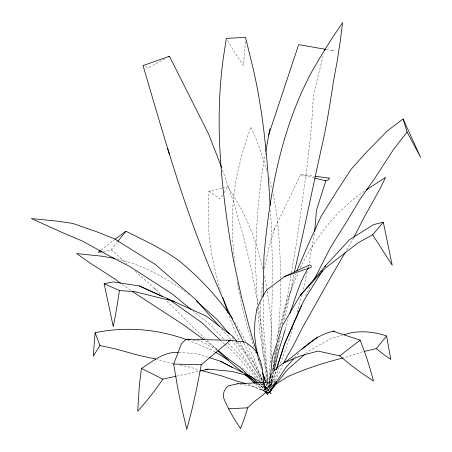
<?xml version="1.0" encoding="UTF-8"?>
<svg xmlns="http://www.w3.org/2000/svg" width="452" height="452" viewBox="0 0 452 452"><rect width="100%" height="100%" fill="white"/><g stroke="black" fill="none" stroke-linecap="round" stroke-linejoin="round"><path stroke-width="0.34" stroke-dasharray="2.26 1.69" d="M280.833 280.031L280.336 303.574L278.918 326.327L277.714 336.627M271.409 356.317L271.714 336.661L270.759 316.971L267.262 291.02M269.076 387.364L269.239 383.138M269.437 378.205L269.55 375.386M269.578 374.685L271.42 328.192L272.403 286.534M221.779 188.128L208.977 191.247L208.423 204.852C206.796 234.594 212.446 264.07 221.158 292.393M245.278 41.409L244.73 51.562L243.306 65.461L234.565 52.121L227.017 39.595M260.866 302.557L260.358 311.812L261.222 332.282L263.019 351.012L268.364 380.279M261.222 296.981L262.685 281.681M269.239 387.46L269.528 383.307M270.974 362.544L271.313 357.701M269.392 387.488L269.793 383.352M276.505 346.927L273.302 370.403M271.076 385.07L272.059 376.064M272.663 370.521L274.63 352.503M314.445 233.469L308.863 264.335M291.433 272.692L296.97 239.633L306.473 171.155L310.58 135.849L312.27 115.48L313.349 95.242L323.615 53.941M271.268 385.036L272.624 375.284M290.975 275.438L286.133 304.258L281.862 324.977M269.917 386.788L270.742 381.951M270.861 381.262L271.567 377.121M272.635 370.906L277.008 345.362M265.522 152.708C258.521 189.337 256.058 226.588 255.442 263.821L257.487 305.371M279.37 331.587L287.495 302.043L295.958 273.714M280.754 334.051L280.991 332.751M270.03 386.799L270.951 381.98M271.081 381.29L271.997 376.471M273.177 370.267L279.342 337.893M270.239 386.138L271.07 382.025M271.211 381.341L272.454 375.166M273.844 368.307L274.257 366.25M274.398 365.566L280.635 334.7M293.93 274.827L287.862 304.168L283.743 321.197M264.375 268.516L268.872 248.058L274.957 226.582M276.675 340.316L279.692 326.615L285.562 303.738L298.134 273.053M307.196 271.833L303.055 290.156M308.258 267.064L308.71 265.019M301.97 294.885L296.936 313.524M270.437 386.234L273.765 372.036M285.404 329.129L288.647 317.089M292.817 327.734L289.348 339.181L280.28 364.097M271.392 385.036L272.454 381.72M272.663 381.053L276.059 370.437M271.217 385.646L275.94 370.939M274.251 380.691L278.833 368.081M300.371 267.912L301.772 264.697C316.682 236.046 337.022 209.79 363.928 191.518L365.069 190.744M275.443 380.64L282.867 364.95M273.714 230.441L300.608 174.653L314.671 176.246M353.617 237.848L345.763 251.707M305.388 295.896L311.225 284.952M224.175 192.682L227.836 186.648L235.006 198.366C248.278 220.045 257.459 243.91 262.685 268.765M222.638 194.885L219.938 198.733L208.977 191.247M103.254 251.657L111.169 249.707L116.814 242.645M294.518 357.814L299.117 352.492M305.699 353.594L308.535 351.136L330.954 338.633L342.26 335.277M100.909 250.131L113.898 240.142M165.025 58.777L148.832 67.517L144.431 66.557L143.131 65.721M362.713 351.763L343.695 357.786M222.452 187.959L227.836 186.648M176.591 376.137L198.597 371.284M178.766 352.436L196.778 353.718L208.654 357.396M193.157 340.096L200.434 341.028L217.514 350.181M331.898 50.443L334.107 50.827L326.53 49.5M240.102 384.223L251.832 386.115L264.923 391.421M173.161 363.51L157.115 359.38M180.037 365.041L191.043 367.482L199.123 369.883M300.608 174.653L314.23 177.992M116.842 258.9C142.018 264.714 164.714 276.997 185.597 291.952M187.84 340.158L212.044 350.063L214.937 351.809M264.951 391.364L247.786 384.127M205.541 340.774L218.124 349.718M130.679 290.325L121.639 284.003M242.436 368.075L251.419 375.787M257.617 383.601L266.652 390.319M192.631 310.682L209.389 324.056L224.282 339.39M187.789 293.698L188.863 294.614M260.346 383.573L266.652 389.07M255.307 383.72L264.245 391.613M258.397 383.691L266.239 390.675M111.169 249.707L126.91 263.77M135.306 271.268L157.341 290.947L160.686 294.529M205.016 338.819L166.409 300.665M207.067 340.689L217.316 350.221M220.107 339.927L224.198 343.678M224.712 344.147L235.452 353.995L256.499 378.584M258.73 383.556L266.318 390.641M154.386 288.173L157.341 290.947M256.691 383.748L264.691 391.635L263.866 383.409M228.153 343.351L241.656 356.944L259.199 380.205M221.683 328.988L230.949 339.605M231.413 340.136L233.729 342.786L260.437 380.968M262.951 383.46L267.256 388.799M260.618 383.392L266.561 390.33M237.255 341.78L253.261 361.905L262.652 380.601M232.074 337.169L234.226 339.864M235.944 342.023L244.549 352.803L262.279 380.979M261.719 383.545L266.753 390.217M262.442 383.833L266.849 390.132M263.765 383.341L267.109 388.669M262.058 381.482L250.255 361.476L241.057 344.142L232.944 326.197L228.537 314.513M262.414 382.087L266.708 389.364M235.08 322.389L245.651 341.3M247.199 344.396L253.408 356.764L262.476 380.516M263.889 383.081L266.991 389.279M243.905 342.955L262.618 380.488M263.861 382.991L266.979 389.245M263.465 383.126L266.188 390.302M255.521 351.961L260.482 365.075M264.945 376.878L268.912 387.375M222.503 170.065L233.272 201.191L242.69 233.757L250.933 266.787L258.002 304.631M253.934 347.492L247.719 328.045L241.848 305.693L238.498 287.975M261.618 369.437L258.889 360.408M265.957 383.573L267.612 388.963M266.736 170.444L261.312 153.075L256.386 139.804L250.905 126.899L246.221 140.363L242.114 154.132L238.599 168.167C231.288 197.953 231.17 228.752 234.322 259.115M268.855 177.54L271.838 188.976M258.567 358.481L259.979 363.222M260.781 365.928L261.589 368.634M266.03 383.522L267.64 388.94M258.346 357.961L258.764 359.933M273.025 193.738C279.161 221.802 279.924 250.724 280.811 279.342M237.458 282.421L237.848 284.506M237.978 285.195L238.368 287.28M268.872 383.036L269.635 387.172M264.539 276.166L267.138 290.348M258.425 307.377L262.07 331.401L267.539 381.098M267.092 381.138L259.747 331.61L257.77 308.835M267.194 381.838L268.126 388.115M234.509 260.488L234.69 261.861M267.618 381.799L268.313 388.098M269.595 383.386L269.997 387.347M267.895 381.064L263.38 324.112L263.166 298.552M267.951 381.765L268.403 387.381M270.403 209.943L271.302 224.672L272.273 259.889L272.392 283.732"/><path stroke-width="0.68" d="M95.106 332.74L93.281 356.108L99.965 345.537L95.106 332.74C125.47 326.299 157.471 328.988 186.546 339.661M270.268 378.533L272.33 357.707L282.528 325.395L300.286 295.354L325.739 265.51L349.52 239.662L373.719 224.542L383.33 222.271L392.206 265.228L372.663 234.774L383.33 222.271M314.677 231.43L316.451 210.344L325.807 180.828L327.971 180.009L329.734 178.133L315.338 176.325M104.146 283.726L119.43 290.517L116.582 308.925L113.26 326.632L104.146 283.726L113.079 281.918L139.312 285.935L206.185 316.067L232.746 336.356L236.808 341.232M178.088 352.402C164.087 351.447 152.601 361.51 141.476 368.397L139.47 383.946L137.685 411.269C146.742 401.116 155.194 390.426 162.833 379.166L175.901 376.284M228.661 340.881L230.294 340.322L201.236 364.764L196.682 388.692L192.027 409.309L186.812 429.4L181.998 409.049L177.743 388.2L173.664 364.052L181.54 343.486L185.783 339.774L187.004 339.203L230.294 340.322L245.628 342.198L251.832 347.029L256.832 352.136L260.273 360.493L262.267 368.013L263.798 382.725M265.765 151.341L269.968 128.718M294.461 272.155L294.783 270.279C304.902 226.814 313.598 183.015 323.372 139.487C327.61 120.062 330.525 100.389 333.582 80.767L337.186 61.178L340.186 41.77L342.571 22.6L332.118 38.137L321.96 54.319L312.117 71.1C281.449 128.023 269.499 192.592 263.957 256.397L263.149 296.478M274.082 370.68L278.72 350.65L285.223 329.796M324.457 50.556L324.79 49.206M276.539 381.81L275.986 382.624L274.166 383.567L271.047 387.2L262.838 395.02L253.99 401.828L247.673 407.828L244.413 418.326L240.549 428.592C234.469 419.637 228.949 410.292 224.644 400.365C221.802 395.11 223.926 389.415 228.379 385.861L237.69 383.754L276.539 381.81L275.912 383.511L274.178 384.997L268.85 392.997L265.578 391.681M296.721 271.234L308.473 243.927L321.039 216.474L337.52 190.072L351.204 169.178L366.233 152.403L387.697 130.6L403.127 118.983L420.603 157.285L407.071 132.024L403.127 118.983M276.268 369.77L284.749 343.141L304.123 300.077L322.468 270.782M276.584 368.934L284.319 344.791L300.179 308.275M268.624 134.962L298.682 44.618L325.841 49.381M271.121 389.319L270.398 391.308L270.262 389.986M289.885 313.191C295.721 297.84 299.569 281.33 308.665 267.578M300.721 306.976L301.541 305.021M271.584 388.799L270.398 391.308L275.296 383.754M283.466 363.69L285.252 359.815L293.557 345.221L302.834 326.92C317.061 302.06 330.615 276.816 345.418 252.312M353.944 237.238L364.176 217.237L379.273 190.213L385.618 177.365L366.205 189.97M314.14 279.477L330.452 247.6L346.944 221.237L360.216 198.993L374.29 179.043L393.438 149.589L407.071 132.024M325.011 266.686L325.739 265.51M276.053 382.595L285.709 367.685L293.597 358.877M265.601 391.635L268.85 392.997L275.398 384.432L287.625 376.702C305.495 368.781 324.078 362.696 343.034 357.967M117.678 241.56L125.922 231.232C144.538 240.622 163.839 249.216 180.506 261.934C200.343 278.505 218.084 297.422 232.61 318.835M268.85 392.997L277.11 382.652M277.98 381.561L287.427 369.725L304.659 354.498M364.278 351.441L376.29 348.611L386.618 335.983C373.103 331.429 357.933 330.011 344.26 334.683M300.286 295.354L325.141 268.245L358.193 242.747L372.663 234.774M100.378 250.544L98.259 252.193L101.886 251.911M334.587 331.005C314.253 334.497 300.603 351.922 284.099 362.753C277.392 367.335 268.601 373.425 269.528 382.725M301.964 349.176L317.666 337.011M339.684 355.871L360.159 340.17L365.668 354.831L369.877 367.9L373.482 381.025L362.431 373.612L351.605 365.617L339.684 355.871L317.988 351.091L300.744 355.792L284.099 362.753M115.006 239.3L125.922 231.232M284.72 276.454L311.044 267.46L311.275 266.341L310.886 265.488L309.665 264.849L284.72 276.454L266.318 290.331L261.578 298.755L256.883 308.541L254.984 320.914L254.295 333.067L256.114 347.435L257.787 355.328M168.703 56.698L169.449 56.263L208.694 134.238L221.587 167.415M243.594 342.328L227.678 309.524L213.621 277.234C184.167 208.79 164.082 136.899 143.041 65.574L169.449 56.263M199.976 370.979L208.225 369.16L231.791 371.38L250.21 376.222L261.77 382.787M205.649 369.329L208.225 369.16M228.486 408.794L247.673 407.828M173.664 364.052L201.236 364.764M119.43 290.517L135.329 291.806L174.257 301.456M187.004 339.203L190.433 339.706M155.782 359.035L139.397 355.515L115.927 349.017L99.965 345.537M114.961 258.403L101.191 256.12L76.67 253.578L88.338 261.894L114.283 278.613L120.509 283.172M237.69 383.754L238.114 383.855M314.908 178.156L325.807 180.828M245.843 383.578L236.147 380.85L221.881 375.974L201.146 370.482M209.31 357.611L220.508 361.238L250.21 376.222M332.892 331.141L360.159 340.17M139.312 285.935L162.076 296.365M167.161 298.693L169.071 299.569M141.476 368.397L162.833 379.166M232.565 367.725L220.508 361.238M215.519 352.164L228.254 360.052M203.801 339.593L184.139 325.27L132.368 291.495M170.263 300.258L201.79 322.604L219.593 339.458M257.052 383.177L245.865 374.844M268.912 392.003L271.172 393.681L267.691 389.341M376.29 348.611L383.443 354.311L390.782 359.419L386.618 335.983M191.021 309.383L171.85 293.67L129.69 266.443L110.367 256.499L82.558 241.108L63.913 233.272L31.397 218.565L57.105 221.118L72.642 223.412L96.457 231.667L114.124 238.656L155.601 264.663L195.603 299.444L219.367 326.338M196.366 301.009L217.107 319.53L229.39 333.994M244.792 374.431L254.781 383.256M265.296 392.545L267.923 394.867L266.686 391.601M218.118 350.481L229.492 359.696L240.21 367.442L256.188 383.251M217.824 350.695L228.559 360.696L242.69 372.578M251.137 376.471L258.222 383.081M262.957 381.222L263.578 382.46M228.057 313.23L222.785 297.642M167.624 148.725L169.607 154.77M262.448 372.132L265.753 382.9M256.951 353.068L249.114 326.559L241.249 295.97L233.294 259.335C221.847 193.241 213.943 125.458 223.26 58.574L226.299 38.403L245.492 37.346L250.323 57.082C262.878 105.661 267.239 155.787 270.143 205.733M263.403 374.725L265.623 382.172"/></g></svg>
